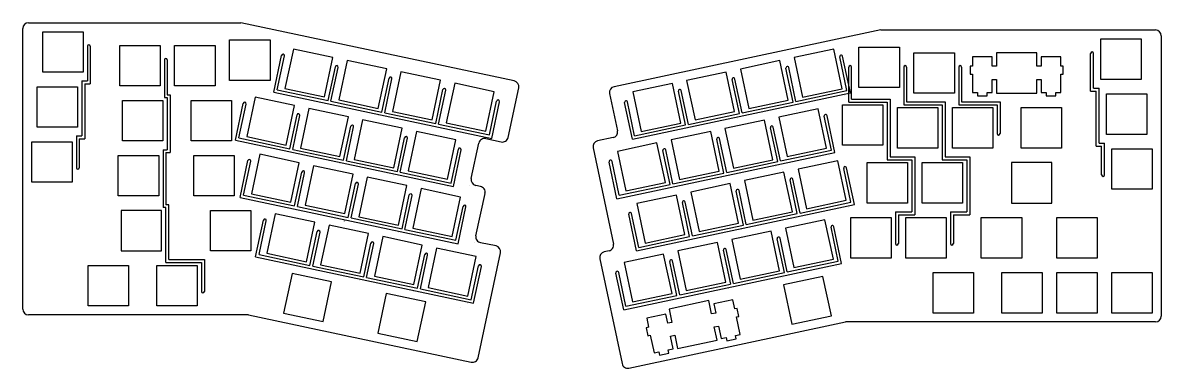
# Model space of a CAD drawing. Extents: x -36 to 375, y -1787 to 276.
# Drawn here: x -36 to 358.5, y -1786.6 to -1667 of the extents above; entities that cross this region are included whole.
import ezdxf

# ---------------------------------------------------------------- set-up
doc = ezdxf.new("R2010")
doc.units = 0
doc.header["$MEASUREMENT"] = 0

msp = doc.modelspace()

# ---------------------------------------------------------------- linework, layer by layer
at = {"color": 0}
for p, q in [((-34.01, -1666.96), (39.56, -1666.96)), ((134.3, -1687.1), (39.56, -1666.96)), ((-36.01, -1766.13), (-36.01, -1668.96)), ((-29.1, -1670.06), (-15.1, -1670.06)), ((-29.1, -1684.06), (-29.1, -1670.06)), ((-15.1, -1670.06), (-15.1, -1684.06)), ((261.38, -1669.46), (168.89, -1689.13)), ((261.38, -1669.46), (356.5, -1669.46)), ((337.59, -1672.56), (351.59, -1672.56)), ((337.59, -1686.56), (337.59, -1672.56)), ((351.59, -1672.56), (351.59, -1686.56)), ((358.5, -1671.46), (358.5, -1768.62)), ((-13.6, -1675.06), (-13.6, -1687.11)), ((-12.6, -1675.06), (-12.6, -1688.11)), ((-2.43, -1674.83), (11.57, -1674.83)), ((-2.43, -1688.83), (-2.43, -1674.83)), ((11.57, -1674.83), (11.57, -1688.83)), ((16.62, -1674.83), (30.62, -1674.83)), ((16.62, -1688.83), (16.62, -1674.83)), ((30.62, -1674.83), (30.62, -1688.83)), ((35.67, -1672.92), (49.67, -1672.92)), ((35.67, -1686.92), (35.67, -1672.92)), ((49.67, -1672.92), (49.67, -1686.92)), ((57.77, -1676.05), (54.86, -1689.74)), ((71.47, -1678.96), (57.77, -1676.05)), ((245, -1676.12), (231.31, -1679.03)), ((247.91, -1689.81), (245, -1676.12)), ((253.77, -1675.42), (267.77, -1675.42)), ((253.77, -1689.42), (253.77, -1675.42)), ((267.77, -1675.42), (267.77, -1689.42)), ((13.07, -1679.83), (13.07, -1692.88)), ((14.07, -1679.83), (14.07, -1691.88)), ((50.97, -1690.96), (53.68, -1678.25)), ((52.16, -1690.19), (54.65, -1678.45)), ((68.56, -1692.65), (71.47, -1678.96)), ((76.41, -1680.01), (73.5, -1693.7)), ((90.1, -1682.92), (76.41, -1680.01)), ((226.37, -1680.08), (212.67, -1682.99)), ((229.28, -1693.77), (226.37, -1680.08)), ((231.31, -1679.03), (234.22, -1692.72)), ((249.59, -1690.48), (247.09, -1678.74)), ((250.77, -1691.25), (248.07, -1678.53)), ((272.82, -1677.32), (286.82, -1677.32)), ((272.82, -1691.32), (272.82, -1677.32)), ((286.82, -1677.32), (286.82, -1691.32)), ((299.87, -1678.79), (293.12, -1678.79)), ((293.12, -1678.79), (293.12, -1682.02)), ((299.87, -1682.02), (299.87, -1678.79)), ((301.4, -1677.32), (301.4, -1682.02)), ((315.4, -1677.32), (301.4, -1677.32)), ((315.4, -1682.02), (315.4, -1677.32)), ((323.67, -1678.79), (316.92, -1678.79)), ((316.92, -1678.79), (316.92, -1682.02)), ((323.67, -1682.02), (323.67, -1678.79)), ((334.04, -1690.61), (334.04, -1677.56)), ((335.04, -1689.61), (335.04, -1677.56)), ((-15.1, -1684.06), (-29.1, -1684.06)), ((69.81, -1693.94), (72.31, -1682.21)), ((70.79, -1694.15), (73.29, -1682.41)), ((87.19, -1696.61), (90.1, -1682.92)), ((95.04, -1683.97), (92.13, -1697.66)), ((108.73, -1686.88), (95.04, -1683.97)), ((207.73, -1684.04), (194.04, -1686.95)), ((210.65, -1697.73), (207.73, -1684.04)), ((212.67, -1682.99), (215.58, -1696.68)), ((230.95, -1694.44), (228.46, -1682.7)), ((231.93, -1694.23), (229.44, -1682.49)), ((250.22, -1694.42), (250.22, -1682.32)), ((251.22, -1693.42), (251.22, -1682.32)), ((269.27, -1682.32), (269.27, -1695.37)), ((270.27, -1682.32), (270.27, -1694.37)), ((288.32, -1682.32), (288.32, -1695.37)), ((289.32, -1682.32), (289.32, -1694.37)), ((293.12, -1682.02), (292.3, -1682.02)), ((292.3, -1682.02), (292.3, -1684.82)), ((301.4, -1682.02), (299.87, -1682.02)), ((316.92, -1682.02), (315.4, -1682.02)), ((324.5, -1682.02), (323.67, -1682.02)), ((324.5, -1684.82), (324.5, -1682.02)), ((-15.51, -1687.11), (-13.6, -1687.11)), ((-15.51, -1687.11), (-15.51, -1706.16)), ((-14.51, -1688.11), (-12.6, -1688.11)), ((-14.51, -1688.11), (-14.51, -1707.16)), ((49.67, -1686.92), (35.67, -1686.92)), ((88.45, -1697.9), (90.94, -1686.17)), ((89.43, -1698.11), (91.92, -1686.37)), ((105.82, -1700.57), (108.73, -1686.88)), ((113.67, -1687.93), (110.76, -1701.62)), ((127.37, -1690.84), (113.67, -1687.93)), ((189.1, -1688), (175.41, -1690.91)), ((192.01, -1701.69), (189.1, -1688)), ((194.04, -1686.95), (196.95, -1700.64)), ((212.32, -1698.4), (209.83, -1686.66)), ((213.3, -1698.19), (210.8, -1686.45)), ((292.3, -1684.82), (293.12, -1684.82)), ((293.12, -1684.82), (293.12, -1691.09)), ((299.87, -1691.09), (299.87, -1686.62)), ((299.87, -1686.62), (301.4, -1686.62)), ((301.4, -1686.62), (301.4, -1691.32)), ((315.4, -1691.32), (315.4, -1686.62)), ((315.4, -1686.62), (316.92, -1686.62)), ((316.92, -1686.62), (316.92, -1691.09)), ((323.67, -1691.09), (323.67, -1684.82)), ((323.67, -1684.82), (324.5, -1684.82)), ((351.59, -1686.56), (337.59, -1686.56)), ((-31, -1689.11), (-17.01, -1689.11)), ((-31, -1703.11), (-31, -1689.11)), ((-17.01, -1689.11), (-17.01, -1703.11)), ((11.57, -1688.83), (-2.43, -1688.83)), ((14.07, -1691.88), (15.02, -1691.88)), ((15.02, -1691.88), (15.02, -1711.93)), ((30.62, -1688.83), (16.62, -1688.83)), ((49.87, -1691.24), (49.87, -1691.24)), ((50.97, -1690.96), (126.49, -1707.01)), ((52.16, -1690.19), (69.81, -1693.94)), ((54.86, -1689.74), (68.56, -1692.65)), ((107.08, -1701.86), (109.58, -1690.13)), ((108.06, -1702.07), (110.56, -1690.34)), ((124.46, -1704.54), (127.37, -1690.84)), ((132.18, -1706.69), (135.84, -1689.47)), ((167.35, -1691.5), (170.09, -1704.36)), ((175.26, -1707.3), (250.77, -1691.25)), ((175.41, -1690.91), (178.32, -1704.6)), ((193.69, -1702.36), (191.19, -1690.62)), ((194.66, -1702.15), (192.17, -1690.42)), ((231.93, -1694.23), (249.59, -1690.48)), ((234.22, -1692.72), (247.91, -1689.81)), ((248.9, -1692.16), (248.9, -1692.16)), ((267.77, -1689.42), (253.77, -1689.42)), ((286.82, -1691.32), (272.82, -1691.32)), ((293.12, -1691.09), (294.85, -1691.09)), ((294.85, -1691.09), (294.85, -1692.29)), ((294.85, -1692.29), (298.15, -1692.29)), ((298.15, -1692.29), (298.15, -1691.09)), ((298.15, -1691.09), (299.87, -1691.09)), ((301.4, -1691.32), (315.4, -1691.32)), ((316.92, -1691.09), (318.65, -1691.09)), ((318.65, -1691.09), (318.65, -1692.29)), ((318.65, -1692.29), (321.95, -1692.29)), ((321.95, -1692.29), (321.95, -1691.09)), ((321.95, -1691.09), (323.67, -1691.09)), ((334.04, -1690.61), (335.95, -1690.61)), ((335.04, -1689.61), (336.95, -1689.61)), ((335.95, -1709.66), (335.95, -1690.61)), ((336.95, -1708.66), (336.95, -1689.61)), ((339.5, -1691.61), (353.5, -1691.61)), ((339.5, -1705.61), (339.5, -1691.61)), ((353.5, -1691.61), (353.5, -1705.61)), ((-1.48, -1693.88), (12.52, -1693.88)), ((-1.48, -1707.88), (-1.48, -1693.88)), ((12.52, -1693.88), (12.52, -1707.88)), ((13.07, -1692.88), (14.02, -1692.88)), ((14.02, -1692.88), (14.02, -1710.93)), ((22.34, -1693.88), (36.33, -1693.88)), ((22.34, -1707.88), (22.34, -1693.88)), ((36.33, -1693.88), (36.33, -1707.88)), ((37.7, -1707.62), (40.4, -1694.9)), ((38.88, -1706.84), (41.38, -1695.11)), ((44.5, -1692.7), (41.58, -1706.4)), ((58.19, -1695.61), (44.5, -1692.7)), ((55.28, -1709.31), (58.19, -1695.61)), ((70.79, -1694.15), (88.45, -1697.9)), ((73.5, -1693.7), (87.19, -1696.61)), ((125.72, -1705.83), (128.21, -1694.09)), ((126.49, -1707.01), (129.19, -1694.3)), ((175.26, -1707.3), (172.56, -1694.58)), ((176.03, -1706.11), (173.54, -1694.38)), ((213.3, -1698.19), (230.95, -1694.44)), ((215.58, -1696.68), (229.28, -1693.77)), ((230.26, -1696.12), (230.26, -1696.12)), ((248.06, -1695.42), (262.06, -1695.42)), ((248.06, -1709.42), (248.06, -1695.42)), ((250.22, -1694.42), (263.56, -1694.42)), ((251.22, -1693.42), (264.56, -1693.42)), ((262.06, -1695.42), (262.06, -1709.42)), ((263.56, -1694.42), (263.56, -1714.42)), ((264.56, -1693.42), (264.56, -1713.42)), ((267.11, -1696.37), (281.11, -1696.37)), ((267.11, -1710.37), (267.11, -1696.37)), ((269.27, -1695.37), (282.61, -1695.37)), ((270.27, -1694.37), (283.61, -1694.37)), ((281.11, -1696.37), (281.11, -1710.37)), ((282.61, -1695.37), (282.61, -1714.42)), ((283.61, -1694.37), (283.61, -1713.42)), ((286.16, -1696.37), (300.16, -1696.37)), ((286.16, -1710.37), (286.16, -1696.37)), ((288.32, -1695.37), (301.66, -1695.37)), ((289.32, -1694.37), (302.66, -1694.37)), ((300.16, -1696.37), (300.16, -1710.37)), ((301.66, -1695.37), (301.66, -1705.37)), ((302.66, -1694.37), (302.66, -1705.37)), ((309.97, -1696.37), (323.97, -1696.37)), ((309.97, -1710.37), (309.97, -1696.37)), ((323.97, -1696.37), (323.97, -1710.37)), ((56.54, -1710.6), (59.03, -1698.86)), ((57.52, -1710.81), (60.01, -1699.07)), ((63.13, -1696.66), (60.22, -1710.36)), ((76.82, -1699.57), (63.13, -1696.66)), ((73.91, -1713.27), (76.82, -1699.57)), ((87.14, -1699.16), (87.14, -1699.16)), ((89.43, -1698.11), (107.08, -1701.86)), ((92.13, -1697.66), (105.82, -1700.57)), ((194.66, -1702.15), (212.32, -1698.4)), ((196.95, -1700.64), (210.65, -1697.73)), ((211.63, -1700.08), (211.63, -1700.08)), ((239.65, -1696.73), (225.95, -1699.64)), ((225.95, -1699.64), (228.86, -1713.34)), ((231.79, -1698.4), (231.79, -1698.4)), ((232.08, -1697.32), (232.08, -1697.32)), ((242.56, -1710.43), (239.65, -1696.73)), ((244.23, -1711.09), (241.74, -1699.35)), ((245.42, -1711.86), (242.71, -1699.15)), ((-17.01, -1703.11), (-31, -1703.11)), ((75.17, -1714.56), (77.67, -1702.82)), ((76.15, -1714.77), (78.65, -1703.03)), ((81.76, -1700.62), (78.85, -1714.32)), ((95.46, -1703.53), (81.76, -1700.62)), ((92.55, -1717.23), (95.46, -1703.53)), ((105.77, -1703.12), (105.77, -1703.12)), ((108.06, -1702.07), (125.72, -1705.83)), ((110.76, -1701.62), (124.46, -1704.54)), ((176.03, -1706.11), (193.69, -1702.36)), ((178.32, -1704.6), (192.01, -1701.69)), ((221.01, -1700.69), (207.32, -1703.6)), ((207.32, -1703.6), (210.23, -1717.3)), ((223.92, -1714.39), (221.01, -1700.69)), ((225.6, -1715.05), (223.1, -1703.31)), ((226.58, -1714.84), (224.08, -1703.11)), ((-32.91, -1708.16), (-18.91, -1708.16)), ((-32.91, -1722.16), (-32.91, -1708.16)), ((-18.91, -1708.16), (-18.91, -1722.16)), ((-17.41, -1706.16), (-15.51, -1706.16)), ((-17.41, -1706.16), (-17.41, -1717.16)), ((-16.41, -1707.16), (-14.51, -1707.16)), ((-16.41, -1707.16), (-16.41, -1717.16)), ((12.52, -1707.88), (-1.48, -1707.88)), ((36.33, -1707.88), (22.34, -1707.88)), ((37.7, -1707.62), (113.21, -1723.66)), ((38.88, -1706.84), (56.54, -1710.6)), ((41.58, -1706.4), (55.28, -1709.31)), ((93.81, -1718.52), (96.3, -1706.78)), ((94.78, -1718.73), (97.28, -1706.99)), ((100.4, -1704.58), (97.49, -1718.28)), ((114.09, -1707.5), (100.4, -1704.58)), ((111.18, -1721.19), (114.09, -1707.5)), ((124.4, -1707.08), (124.4, -1707.08)), ((124.4, -1707.08), (129.81, -1708.23)), ((132.18, -1706.69), (132.18, -1706.69)), ((168.55, -1706.73), (163.14, -1707.88)), ((202.38, -1704.65), (188.68, -1707.56)), ((188.68, -1707.56), (191.59, -1721.26)), ((205.29, -1718.35), (202.38, -1704.65)), ((206.96, -1719.01), (204.47, -1707.27)), ((207.94, -1718.8), (205.45, -1707.07)), ((353.5, -1705.61), (339.5, -1705.61)), ((12.59, -1710.93), (14.02, -1710.93)), ((12.59, -1710.93), (12.59, -1730.98)), ((13.59, -1711.93), (15.02, -1711.93)), ((13.59, -1711.93), (13.59, -1729.98)), ((57.52, -1710.81), (75.17, -1714.56)), ((60.22, -1710.36), (73.91, -1713.27)), ((112.44, -1722.48), (114.93, -1710.74)), ((113.21, -1723.66), (115.91, -1710.95)), ((119.41, -1720.94), (122.03, -1708.62)), ((122.03, -1708.62), (122.03, -1708.62)), ((161.6, -1710.25), (168.69, -1743.61)), ((169.9, -1727.91), (245.42, -1711.86)), ((183.74, -1708.61), (170.05, -1711.52)), ((170.05, -1711.52), (172.96, -1725.22)), ((186.66, -1722.31), (183.74, -1708.61)), ((188.33, -1722.97), (185.84, -1711.24)), ((189.31, -1722.77), (186.81, -1711.03)), ((226.58, -1714.84), (244.23, -1711.09)), ((228.86, -1713.34), (242.56, -1710.43)), ((262.06, -1709.42), (248.06, -1709.42)), ((281.11, -1710.37), (267.11, -1710.37)), ((300.16, -1710.37), (286.16, -1710.37)), ((323.97, -1710.37), (309.97, -1710.37)), ((335.95, -1709.66), (337.85, -1709.66)), ((336.95, -1708.66), (338.85, -1708.66)), ((337.85, -1719.66), (337.85, -1709.66)), ((338.85, -1719.66), (338.85, -1708.66)), ((341.4, -1710.66), (355.4, -1710.66)), ((341.4, -1724.66), (341.4, -1710.66)), ((355.4, -1710.66), (355.4, -1724.66)), ((-2.91, -1712.93), (11.09, -1712.93)), ((-2.91, -1726.93), (-2.91, -1712.93)), ((11.09, -1712.93), (11.09, -1726.93)), ((23.29, -1712.93), (37.29, -1712.93)), ((23.29, -1726.93), (23.29, -1712.93)), ((37.29, -1712.93), (37.29, -1726.93)), ((39.33, -1727.44), (42.03, -1714.72)), ((40.51, -1726.67), (43.01, -1714.93)), ((46.13, -1712.52), (43.21, -1726.22)), ((59.82, -1715.44), (46.13, -1712.52)), ((56.91, -1729.13), (59.82, -1715.44)), ((73.86, -1715.81), (73.86, -1715.81)), ((76.15, -1714.77), (93.81, -1718.52)), ((78.85, -1714.32), (92.55, -1717.23)), ((169.9, -1727.91), (167.2, -1715.2)), ((170.67, -1726.73), (168.18, -1714.99)), ((207.94, -1718.8), (225.6, -1715.05)), ((210.23, -1717.3), (223.92, -1714.39)), ((246.4, -1714.77), (232.71, -1717.68)), ((243.54, -1712.77), (243.54, -1712.77)), ((249.31, -1728.46), (246.4, -1714.77)), ((256.63, -1715.42), (270.63, -1715.42)), ((256.63, -1729.42), (256.63, -1715.42)), ((263.56, -1714.42), (272.13, -1714.42)), ((264.56, -1713.42), (273.13, -1713.42)), ((270.63, -1715.42), (270.63, -1729.42)), ((272.13, -1714.42), (272.13, -1732.47)), ((273.13, -1713.42), (273.13, -1733.47)), ((275.68, -1715.42), (289.68, -1715.42)), ((275.68, -1729.42), (275.68, -1715.42)), ((282.61, -1714.42), (291.18, -1714.42)), ((283.61, -1713.42), (292.18, -1713.42)), ((289.68, -1715.42), (289.68, -1729.42)), ((291.18, -1714.42), (291.18, -1732.47)), ((292.18, -1713.42), (292.18, -1733.47)), ((306.64, -1715.42), (306.64, -1729.42)), ((320.64, -1715.42), (306.64, -1715.42)), ((320.64, -1729.42), (320.64, -1715.42)), ((58.17, -1730.42), (60.66, -1718.68)), ((59.15, -1730.63), (61.64, -1718.89)), ((64.76, -1716.49), (61.85, -1730.18)), ((78.45, -1719.4), (64.76, -1716.49)), ((75.54, -1733.09), (78.45, -1719.4)), ((92.49, -1719.77), (92.49, -1719.77)), ((94.78, -1718.73), (112.44, -1722.48)), ((97.49, -1718.28), (111.18, -1721.19)), ((99.6, -1718.73), (99.6, -1718.73)), ((100.58, -1718.94), (100.58, -1718.94)), ((189.31, -1722.77), (206.96, -1719.01)), ((191.59, -1721.26), (205.29, -1718.35)), ((227.77, -1718.73), (214.07, -1721.64)), ((224.91, -1716.73), (224.91, -1716.73)), ((227.21, -1717.83), (227.21, -1717.82)), ((230.68, -1732.43), (227.77, -1718.73)), ((232.71, -1717.68), (235.62, -1731.38)), ((250.99, -1729.13), (248.49, -1717.39)), ((252.17, -1729.9), (249.47, -1717.19)), ((-18.91, -1722.16), (-32.91, -1722.16)), ((76.8, -1734.38), (79.3, -1722.64)), ((77.78, -1734.59), (80.28, -1722.85)), ((83.39, -1720.45), (80.48, -1734.14)), ((97.09, -1723.36), (83.39, -1720.45)), ((94.17, -1737.05), (97.09, -1723.36)), ((111.12, -1723.73), (111.12, -1723.73)), ((118.9, -1723.34), (118.9, -1723.34)), ((122.63, -1723.67), (120.95, -1723.32)), ((122.63, -1723.67), (122.63, -1723.67)), ((170.67, -1726.73), (188.33, -1722.97)), ((172.96, -1725.22), (186.66, -1722.31)), ((209.13, -1722.69), (195.44, -1725.6)), ((206.27, -1720.69), (206.27, -1720.69)), ((207.81, -1722.97), (207.81, -1722.97)), ((208.79, -1722.77), (208.79, -1722.77)), ((212.04, -1736.39), (209.13, -1722.69)), ((214.07, -1721.64), (216.98, -1735.34)), ((232.35, -1733.09), (229.86, -1721.35)), ((233.33, -1732.88), (230.84, -1721.15)), ((11.09, -1726.93), (-2.91, -1726.93)), ((37.29, -1726.93), (23.29, -1726.93)), ((39.33, -1727.44), (114.84, -1743.49)), ((40.51, -1726.67), (58.17, -1730.42)), ((43.21, -1726.22), (56.91, -1729.13)), ((95.44, -1738.34), (97.93, -1726.6)), ((96.41, -1738.55), (98.91, -1726.81)), ((102.03, -1724.41), (99.12, -1738.1)), ((115.72, -1727.32), (102.03, -1724.41)), ((108.75, -1725.27), (108.75, -1725.27)), ((112.81, -1741.01), (115.72, -1727.32)), ((121.04, -1740.77), (124.17, -1726.05)), ((124.17, -1726.05), (124.17, -1726.05)), ((190.5, -1726.65), (176.81, -1729.56)), ((193.41, -1740.35), (190.5, -1726.65)), ((195.44, -1725.6), (198.35, -1739.3)), ((213.72, -1737.05), (211.23, -1725.31)), ((214.7, -1736.84), (212.2, -1725.11)), ((355.4, -1724.66), (341.4, -1724.66)), ((13.55, -1730.98), (12.59, -1730.98)), ((13.55, -1750.02), (13.55, -1730.98)), ((14.55, -1729.98), (13.59, -1729.98)), ((14.55, -1749.02), (14.55, -1729.98)), ((59.15, -1730.63), (76.8, -1734.38)), ((61.85, -1730.18), (75.54, -1733.09)), ((114.07, -1742.3), (116.56, -1730.56)), ((114.84, -1743.49), (117.54, -1730.77)), ((176.66, -1745.95), (252.17, -1729.9)), ((176.81, -1729.56), (179.72, -1743.26)), ((195.09, -1741.01), (192.59, -1729.28)), ((196.06, -1740.81), (193.57, -1729.07)), ((233.33, -1732.88), (250.99, -1729.13)), ((235.62, -1731.38), (249.31, -1728.46)), ((250.3, -1730.81), (250.3, -1730.81)), ((270.63, -1729.42), (256.63, -1729.42)), ((289.68, -1729.42), (275.68, -1729.42)), ((306.64, -1729.42), (320.64, -1729.42)), ((-1.95, -1731.98), (-1.95, -1745.98)), ((12.05, -1731.98), (-1.95, -1731.98)), ((12.05, -1745.98), (12.05, -1731.98)), ((29, -1731.98), (43, -1731.98)), ((29, -1745.98), (29, -1731.98)), ((43, -1731.98), (43, -1745.98)), ((44.68, -1748.05), (47.38, -1735.34)), ((45.87, -1747.28), (48.36, -1735.54)), ((51.48, -1733.14), (48.57, -1746.83)), ((65.18, -1736.05), (51.48, -1733.14)), ((75.49, -1735.64), (75.49, -1735.63)), ((77.78, -1734.59), (95.44, -1738.34)), ((80.48, -1734.14), (94.17, -1737.05)), ((176.66, -1745.95), (173.96, -1733.24)), ((177.43, -1744.77), (174.94, -1733.03)), ((214.7, -1736.84), (232.35, -1733.09)), ((216.98, -1735.34), (230.68, -1732.43)), ((241.98, -1735.19), (228.28, -1738.1)), ((231.66, -1734.77), (231.66, -1734.77)), ((244.89, -1748.88), (241.98, -1735.19)), ((250.91, -1734.47), (264.92, -1734.47)), ((250.91, -1748.47), (250.91, -1734.47)), ((264.92, -1734.47), (264.92, -1748.47)), ((266.42, -1732.47), (266.42, -1743.47)), ((266.42, -1732.47), (272.13, -1732.47)), ((267.42, -1733.47), (267.42, -1743.47)), ((267.42, -1733.47), (273.13, -1733.47)), ((269.96, -1734.47), (283.97, -1734.47)), ((269.96, -1748.47), (269.96, -1734.47)), ((283.97, -1734.47), (283.97, -1748.47)), ((285.47, -1732.47), (291.18, -1732.47)), ((285.47, -1732.47), (285.47, -1743.47)), ((286.47, -1733.47), (292.18, -1733.47)), ((286.47, -1733.47), (286.47, -1743.47)), ((296.16, -1734.47), (310.16, -1734.47)), ((296.16, -1748.47), (296.16, -1734.47)), ((310.16, -1734.47), (310.16, -1748.47)), ((322.35, -1734.47), (336.35, -1734.47)), ((322.35, -1748.47), (322.35, -1734.47)), ((336.35, -1734.47), (336.35, -1748.47)), ((62.26, -1749.74), (65.18, -1736.05)), ((63.52, -1751.03), (66.02, -1739.3)), ((64.5, -1751.24), (67, -1739.5)), ((70.11, -1737.1), (67.2, -1750.79)), ((83.81, -1740.01), (70.11, -1737.1)), ((94.12, -1739.6), (94.12, -1739.6)), ((96.41, -1738.55), (114.07, -1742.3)), ((99.12, -1738.1), (112.81, -1741.01)), ((196.06, -1740.81), (213.72, -1737.05)), ((198.35, -1739.3), (212.04, -1736.39)), ((223.34, -1739.15), (209.65, -1742.06)), ((213.03, -1738.73), (213.03, -1738.73)), ((226.25, -1752.84), (223.34, -1739.15)), ((228.28, -1738.1), (231.19, -1751.79)), ((246.56, -1749.55), (244.07, -1737.81)), ((247.75, -1750.32), (245.05, -1737.6)), ((80.9, -1753.7), (83.81, -1740.01)), ((82.16, -1754.99), (84.65, -1743.26)), ((83.14, -1755.2), (85.63, -1743.46)), ((88.75, -1741.06), (85.84, -1754.75)), ((102.44, -1743.97), (88.75, -1741.06)), ((112.75, -1743.56), (112.75, -1743.56)), ((120.53, -1743.16), (120.53, -1743.16)), ((121.04, -1740.77), (121.04, -1740.77)), ((127.98, -1744.29), (122.58, -1743.14)), ((122.58, -1743.14), (122.58, -1743.14)), ((177.43, -1744.77), (195.09, -1741.01)), ((179.72, -1743.26), (193.41, -1740.35)), ((204.71, -1743.11), (191.02, -1746.02)), ((207.62, -1756.8), (204.71, -1743.11)), ((209.65, -1742.06), (212.56, -1755.75)), ((214.56, -1741.01), (214.56, -1741.01)), ((215.54, -1740.81), (215.54, -1740.81)), ((227.93, -1753.51), (225.43, -1741.77)), ((228.91, -1753.3), (226.41, -1741.56)), ((-1.95, -1745.98), (12.05, -1745.98)), ((43, -1745.98), (29, -1745.98)), ((45.87, -1747.28), (63.52, -1751.03)), ((48.57, -1746.83), (62.26, -1749.74)), ((99.53, -1757.67), (102.44, -1743.97)), ((100.79, -1758.95), (103.29, -1747.22)), ((101.77, -1759.16), (104.26, -1747.42)), ((107.38, -1745.02), (104.47, -1758.71)), ((121.08, -1747.93), (107.38, -1745.02)), ((110.38, -1745.1), (110.38, -1745.1)), ((121.8, -1783), (129.52, -1746.66)), ((167.15, -1745.98), (165.47, -1746.34)), ((186.08, -1747.07), (172.38, -1749.98)), ((188.99, -1760.76), (186.08, -1747.07)), ((191.02, -1746.02), (193.93, -1759.71)), ((195.93, -1744.97), (195.93, -1744.97)), ((196.91, -1744.77), (196.91, -1744.77)), ((209.3, -1757.47), (206.8, -1745.73)), ((210.27, -1757.26), (207.78, -1745.52)), ((-13.38, -1751.02), (0.62, -1751.02)), ((-13.38, -1765.03), (-13.38, -1751.02)), ((0.62, -1751.02), (0.62, -1765.03)), ((10.43, -1751.02), (24.43, -1751.02)), ((10.43, -1765.03), (10.43, -1751.02)), ((13.55, -1750.02), (25.93, -1750.02)), ((14.55, -1749.02), (26.93, -1749.02)), ((24.43, -1751.02), (24.43, -1765.03)), ((25.93, -1750.02), (25.93, -1760.03)), ((26.93, -1749.02), (26.93, -1760.03)), ((44.68, -1748.05), (120.19, -1764.1)), ((64.5, -1751.24), (82.16, -1754.99)), ((67.2, -1750.79), (80.9, -1753.7)), ((118.17, -1761.62), (121.08, -1747.93)), ((119.42, -1762.91), (121.92, -1751.18)), ((120.19, -1764.1), (122.9, -1751.39)), ((163.93, -1748.71), (171.66, -1785.05)), ((172.24, -1766.37), (247.75, -1750.32)), ((172.38, -1749.98), (175.29, -1763.67)), ((190.66, -1761.43), (188.17, -1749.69)), ((191.64, -1761.22), (189.14, -1749.48)), ((228.91, -1753.3), (246.56, -1749.55)), ((231.19, -1751.79), (244.89, -1748.88)), ((245.87, -1751.23), (245.87, -1751.23)), ((264.92, -1748.47), (250.91, -1748.47)), ((283.97, -1748.47), (269.96, -1748.47)), ((310.16, -1748.47), (296.16, -1748.47)), ((336.35, -1748.47), (322.35, -1748.47)), ((57.3, -1753.85), (54.39, -1767.54)), ((71, -1756.76), (57.3, -1753.85)), ((83.13, -1755.2), (100.79, -1758.95)), ((85.84, -1754.75), (99.53, -1757.67)), ((172.24, -1766.37), (169.53, -1753.65)), ((173.01, -1765.18), (170.51, -1753.44)), ((210.27, -1757.26), (227.93, -1753.51)), ((212.56, -1755.75), (226.25, -1752.84)), ((227.24, -1755.19), (227.24, -1755.19)), ((241.28, -1754.81), (227.58, -1757.72)), ((244.19, -1768.5), (241.28, -1754.81)), ((279.49, -1753.52), (293.49, -1753.52)), ((279.49, -1767.52), (279.49, -1753.52)), ((293.49, -1753.52), (293.49, -1767.52)), ((303.3, -1753.52), (317.3, -1753.52)), ((303.3, -1767.52), (303.3, -1753.52)), ((317.3, -1753.52), (317.3, -1767.52)), ((322.35, -1753.52), (336.35, -1753.52)), ((322.35, -1767.52), (322.35, -1753.52)), ((336.35, -1753.52), (336.35, -1767.52)), ((336.35, -1753.52), (336.35, -1767.52)), ((341.4, -1753.52), (355.4, -1753.52)), ((341.4, -1767.52), (341.4, -1753.52)), ((355.4, -1753.52), (355.4, -1767.52)), ((68.09, -1770.46), (71, -1756.76)), ((80.84, -1756.25), (80.84, -1756.25)), ((101.77, -1759.16), (119.42, -1762.91)), ((104.47, -1758.71), (118.17, -1761.62)), ((191.64, -1761.22), (209.29, -1757.47)), ((193.93, -1759.71), (207.62, -1756.8)), ((208.61, -1759.15), (208.61, -1759.15)), ((227.58, -1757.72), (230.49, -1771.42)), ((89.91, -1760.78), (87, -1774.48)), ((103.61, -1763.69), (89.91, -1760.78)), ((99.48, -1760.21), (99.48, -1760.21)), ((173.01, -1765.18), (190.66, -1761.43)), ((175.29, -1763.67), (188.99, -1760.76)), ((201.68, -1763.23), (187.99, -1766.14)), ((202.66, -1767.83), (201.68, -1763.23)), ((210.08, -1762.94), (203.48, -1764.35)), ((210.75, -1766.11), (210.08, -1762.94)), ((0.62, -1765.03), (-13.38, -1765.03)), ((24.43, -1765.03), (10.43, -1765.03)), ((100.7, -1777.39), (103.61, -1763.69)), ((115.74, -1765.71), (115.74, -1765.71)), ((118.11, -1764.17), (118.11, -1764.17)), ((125.89, -1763.78), (125.89, -1763.78)), ((187.99, -1766.14), (188.96, -1770.74)), ((203.48, -1764.35), (204.15, -1767.51)), ((211.56, -1765.93), (210.75, -1766.11)), ((212.14, -1768.67), (211.56, -1765.93)), ((42.22, -1768.13), (-34.01, -1768.13)), ((42.22, -1768.13), (119.43, -1784.54)), ((54.39, -1767.54), (68.09, -1770.46)), ((174.03, -1786.59), (249.13, -1770.62)), ((186.8, -1767.89), (180.2, -1769.3)), ((180.2, -1769.3), (180.87, -1772.46)), ((187.47, -1771.05), (186.8, -1767.89)), ((188.96, -1770.74), (187.47, -1771.05)), ((204.15, -1767.51), (202.66, -1767.83)), ((211.34, -1768.84), (212.14, -1768.67)), ((212.64, -1774.98), (211.34, -1768.84)), ((230.49, -1771.42), (244.19, -1768.5)), ((356.5, -1770.62), (249.13, -1770.62)), ((293.49, -1767.52), (279.49, -1767.52)), ((317.3, -1767.52), (303.3, -1767.52)), ((336.35, -1767.52), (322.35, -1767.52)), ((355.4, -1767.52), (341.4, -1767.52)), ((87, -1774.48), (100.69, -1777.39)), ((180.87, -1772.46), (180.06, -1772.63)), ((180.06, -1772.63), (180.65, -1775.37)), ((180.65, -1775.37), (181.45, -1775.19)), ((181.45, -1775.19), (182.76, -1781.33)), ((188.43, -1775.55), (189.92, -1775.23)), ((189.92, -1775.23), (190.9, -1779.83)), ((203.62, -1772.32), (205.11, -1772.01)), ((204.59, -1776.92), (203.62, -1772.32)), ((205.11, -1772.01), (206.04, -1776.38)), ((210.95, -1775.33), (212.64, -1774.98)), ((189.36, -1779.92), (188.43, -1775.55)), ((190.9, -1779.83), (204.59, -1776.92)), ((206.04, -1776.38), (207.72, -1776.02)), ((207.72, -1776.02), (207.97, -1777.19)), ((207.97, -1777.19), (211.2, -1776.51)), ((211.2, -1776.51), (210.95, -1775.33)), ((121.8, -1783), (121.8, -1783)), ((182.76, -1781.33), (184.44, -1780.97)), ((184.44, -1780.97), (184.69, -1782.14)), ((184.69, -1782.14), (187.92, -1781.46)), ((187.67, -1780.28), (189.36, -1779.92)), ((187.92, -1781.46), (187.67, -1780.28)), ((119.43, -1784.54), (119.43, -1784.54)), ((171.66, -1785.05), (171.66, -1785.05)), ((174.03, -1786.59), (174.03, -1786.59))]:
    msp.add_line(p, q, dxfattribs=at)
at = {"linetype": 'Continuous'}
for centre, radius, start, end in [((-34.01, -1668.96), 2, 90, 180), ((356.5, -1671.46), 2, 0, 90), ((-13.1, -1675.06), 0.5, 0, 180), ((13.57, -1679.83), 0.5, 0, 180), ((54.17, -1678.35), 0.5, 347.9985, 167.9985), ((247.58, -1678.64), 0.5, 11.9985, 191.9985), ((334.54, -1677.56), 0.5, 0, 180), ((72.8, -1682.31), 0.5, 347.9985, 167.9985), ((228.95, -1682.6), 0.5, 11.9985, 191.9985), ((250.72, -1682.32), 0.5, 0, 180), ((269.77, -1682.32), 0.5, 0, 180), ((288.82, -1682.32), 0.5, 0, 180), ((91.43, -1686.27), 0.5, 347.9985, 167.9985), ((133.88, -1689.06), 2, 348.004, 77.9987), ((210.31, -1686.56), 0.5, 11.9985, 191.9985), ((110.07, -1690.23), 0.5, 347.9985, 167.9985), ((169.31, -1691.08), 2, 102.0042, 191.9972), ((191.68, -1690.52), 0.5, 11.9985, 191.9985), ((40.89, -1695), 0.5, 347.9985, 167.9985), ((128.7, -1694.19), 0.5, 347.9985, 167.9985), ((173.05, -1694.48), 0.5, 11.9985, 191.9985), ((59.52, -1698.96), 0.5, 347.9985, 167.9985), ((242.23, -1699.25), 0.5, 11.9985, 191.9985), ((78.16, -1702.92), 0.5, 347.9985, 167.9985), ((223.59, -1703.21), 0.5, 11.9985, 191.9985), ((96.79, -1706.89), 0.5, 347.9985, 167.9985), ((123.99, -1709.04), 2, 77.9962, 168.0027), ((130.22, -1706.27), 2, 257.9962, 348.004), ((163.56, -1709.84), 2, 101.9995, 191.9963), ((168.13, -1704.78), 2, 281.9995, 11.9972), ((204.96, -1707.17), 0.5, 11.9985, 191.9985), ((302.16, -1705.37), 0.5, 180, 0), ((115.42, -1710.85), 0.5, 347.9985, 167.9985), ((186.32, -1711.13), 0.5, 11.9985, 191.9985), ((42.52, -1714.82), 0.5, 347.9985, 167.9985), ((167.69, -1715.09), 0.5, 11.9985, 191.9985), ((-16.91, -1717.16), 0.5, 180, 0), ((61.15, -1718.79), 0.5, 347.9985, 167.9985), ((248.98, -1717.29), 0.5, 11.9985, 191.9985), ((338.35, -1719.66), 0.5, 180, 0), ((79.79, -1722.75), 0.5, 347.9985, 167.9985), ((121.37, -1721.36), 2, 168.0027, 258.0023), ((122.21, -1725.63), 2, 347.9946, 78.0023), ((230.35, -1721.25), 0.5, 11.9985, 191.9985), ((98.42, -1726.71), 0.5, 347.9985, 167.9985), ((211.71, -1725.21), 0.5, 11.9985, 191.9985), ((117.05, -1730.67), 0.5, 347.9985, 167.9985), ((193.08, -1729.17), 0.5, 11.9985, 191.9985), ((47.87, -1735.44), 0.5, 347.9985, 167.9985), ((174.45, -1733.13), 0.5, 11.9985, 191.9985), ((66.51, -1739.4), 0.5, 347.9985, 167.9985), ((244.56, -1737.7), 0.5, 11.9985, 191.9985), ((85.14, -1743.36), 0.5, 347.9985, 167.9985), ((123, -1741.18), 2, 167.9946, 258.0005), ((166.73, -1744.02), 2, 281.9963, 11.9986), ((225.92, -1741.67), 0.5, 11.9985, 191.9985), ((266.92, -1743.47), 0.5, 180, 0), ((285.97, -1743.47), 0.5, 180, 0), ((103.77, -1747.32), 0.5, 347.9985, 167.9985), ((127.57, -1746.24), 2, 348.0027, 78.0005), ((165.89, -1748.29), 2, 102.0014, 192.0014), ((207.29, -1745.63), 0.5, 11.9985, 191.9985), ((122.41, -1751.28), 0.5, 347.9985, 167.9985), ((188.66, -1749.59), 0.5, 11.9985, 191.9985), ((170.02, -1753.55), 0.5, 11.9985, 191.9985), ((26.43, -1760.03), 0.5, 180, 0), ((-34.01, -1766.13), 2, 180, 270), ((356.5, -1768.62), 2, 270, 0), ((119.84, -1782.59), 2, 257.9949, 348.0027), ((173.61, -1784.63), 2, 192.0014, 282.0034)]:
    msp.add_arc(centre, radius, start, end, dxfattribs=at)

doc.saveas('drawing.dxf')
